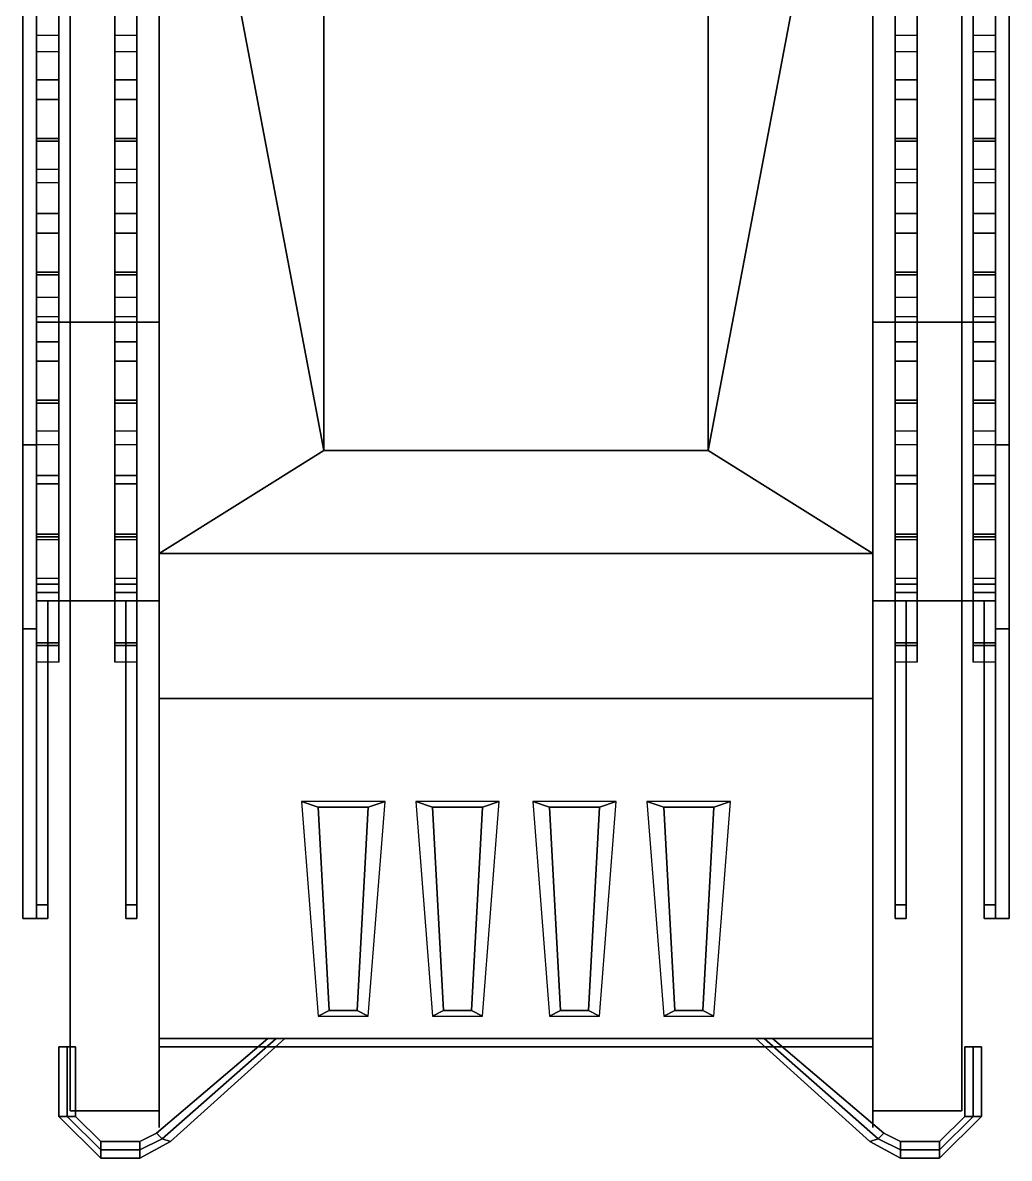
# Model space of a CAD drawing. Extents: x -1.77 to 1.77, y -4.39 to 3.9.
# Drawn here: x -1.77 to 1.77, y -4.39 to -0.315 of the extents above; entities that cross this region are included whole.
import ezdxf

# ---------------------------------------------------------------- set-up
doc = ezdxf.new("R2010")
doc.units = 0
doc.layers.get('0').update_dxf_attribs({"linetype": 'CONTINUOUS'})
doc.layers.add('MUDGUARDS', color=6, linetype='CONTINUOUS')

msp = doc.modelspace()

# ---------------------------------------------------------------- linework, layer by layer
for points in [[(-1.77, 2.6, 0.87), (-1.77, 1.55, 0.45), (-1.77, -3.53, 1.47), (-1.77, 2.6, 1.47)], [(-1.77, 2.6, 1.47), (-1.77, -3.53, 1.47), (-1.72, -3.53, 1.47), (-1.72, 2.6, 1.47)], [(-1.72, -3.53, 1.47), (-1.72, 1.55, 0.45), (-1.72, 2.6, 0.87), (-1.72, 2.6, 1.47)], [(1.72, 2.6, 0.87), (1.72, 1.55, 0.45), (1.72, -3.53, 1.47), (1.72, 2.6, 1.47)], [(1.72, 2.6, 1.47), (1.72, -3.53, 1.47), (1.77, -3.53, 1.47), (1.77, 2.6, 1.47)], [(1.77, -3.53, 1.47), (1.77, 1.55, 0.45), (1.77, 2.6, 0.87), (1.77, 2.6, 1.47)], [(-1.28, 1.85, 0.43), (-1.28, -2.74, 0.43), (-1.28, -3.96, 2.05), (-1.28, 1.27, 2.05)], [(1.28, 1.85, 0.43), (1.28, -2.74, 0.43), (-1.28, -2.74, 0.43), (-1.28, 1.85, 0.43)], [(1.28, -3.96, 2.05), (1.28, -2.74, 0.43), (1.28, 1.85, 0.43), (1.28, 1.27, 2.05)], [(-1.77, 1.55, 0.45), (-1.77, -1.83, 0.45), (-1.77, -2.49, 0.7), (-1.77, -3.53, 1.47)], [(-1.72, 1.55, 0.45), (-1.72, -1.83, 0.45), (-1.77, -1.83, 0.45), (-1.77, 1.55, 0.45)], [(-1.72, -2.49, 0.7), (-1.72, -1.83, 0.45), (-1.72, 1.55, 0.45), (-1.72, -3.53, 1.47)], [(1.72, 1.55, 0.45), (1.72, -1.83, 0.45), (1.72, -2.49, 0.7), (1.72, -3.53, 1.47)], [(1.77, 1.55, 0.45), (1.77, -1.83, 0.45), (1.72, -1.83, 0.45), (1.72, 1.55, 0.45)], [(1.77, -2.49, 0.7), (1.77, -1.83, 0.45), (1.77, 1.55, 0.45), (1.77, -3.53, 1.47)], [(-1.28, 1.35, 2.04), (-1.28, 1.27, 2.05), (-0.69, -1.85, 2.41), (-0.69, 1.35, 2.41)], [(-0.69, 1.35, 2.41), (-0.69, -1.85, 2.41), (0.69, -1.85, 2.41), (0.69, 1.35, 2.41)], [(0.69, -1.85, 2.41), (1.28, 1.27, 2.05), (1.28, 1.35, 2.04), (0.69, 1.35, 2.41)], [(-0.69, -1.85, 2.41), (-1.28, 1.27, 2.05), (1.28, 1.27, 2.05), (0.69, -1.85, 2.41)], [(-1.28, 1.27, 2.05), (-1.28, -1.57, 2.05), (-1.28, -2.22, 2.05), (-0.69, -1.85, 2.41)], [(0.69, -1.85, 2.41), (1.28, 1.27, 2.05), (-1.28, 1.27, 2.05), (-0.69, -1.85, 2.41)], [(1.28, -2.22, 2.05), (1.28, -1.57, 2.05), (1.28, 1.27, 2.05), (0.69, -1.85, 2.41)], [(-1.72, -0.05, 0.31), (-1.72, -0.12, 0.34), (-1.72, -0.42, 0.45), (-1.72, 0.11, 0.45)], [(-1.64, -0.42, 0.45), (-1.64, -0.12, 0.34), (-1.64, -0.05, 0.31), (-1.64, 0.11, 0.45)], [(-1.44, -0.05, 0.31), (-1.44, -0.12, 0.34), (-1.44, -0.42, 0.45), (-1.44, 0.11, 0.45)], [(-1.36, -0.42, 0.45), (-1.36, -0.12, 0.34), (-1.36, -0.05, 0.31), (-1.36, 0.11, 0.45)], [(1.36, -0.05, 0.31), (1.36, -0.12, 0.34), (1.36, -0.42, 0.45), (1.36, 0.11, 0.45)], [(1.44, -0.42, 0.45), (1.44, -0.12, 0.34), (1.44, -0.05, 0.31), (1.44, 0.11, 0.45)], [(1.64, -0.05, 0.31), (1.64, -0.12, 0.34), (1.64, -0.42, 0.45), (1.64, 0.11, 0.45)], [(1.72, -0.42, 0.45), (1.72, -0.12, 0.34), (1.72, -0.05, 0.31), (1.72, 0.11, 0.45)], [(-1.72, -0.42, 0.45), (-1.72, -0.12, 0.34), (-1.64, -0.12, 0.34), (-1.64, -0.42, 0.45)], [(-1.44, -0.42, 0.45), (-1.44, -0.12, 0.34), (-1.36, -0.12, 0.34), (-1.36, -0.42, 0.45)], [(1.36, -0.42, 0.45), (1.36, -0.12, 0.34), (1.44, -0.12, 0.34), (1.44, -0.42, 0.45)], [(1.64, -0.42, 0.45), (1.64, -0.12, 0.34), (1.72, -0.12, 0.34), (1.72, -0.42, 0.45)], [(-1.64, -0.36, 0.45), (-1.64, -0.52, 0.31), (-1.72, -0.52, 0.31), (-1.72, -0.36, 0.45)], [(-1.72, -0.52, 0.31), (-1.72, -0.59, 0.34), (-1.72, -0.89, 0.45), (-1.72, -0.36, 0.45)], [(-1.64, -0.89, 0.45), (-1.64, -0.59, 0.34), (-1.64, -0.52, 0.31), (-1.64, -0.36, 0.45)], [(-1.36, -0.36, 0.45), (-1.36, -0.52, 0.31), (-1.44, -0.52, 0.31), (-1.44, -0.36, 0.45)], [(-1.44, -0.52, 0.31), (-1.44, -0.59, 0.34), (-1.44, -0.89, 0.45), (-1.44, -0.36, 0.45)], [(-1.36, -0.89, 0.45), (-1.36, -0.59, 0.34), (-1.36, -0.52, 0.31), (-1.36, -0.36, 0.45)], [(1.36, -0.52, 0.31), (1.36, -0.59, 0.34), (1.36, -0.89, 0.45), (1.36, -0.36, 0.45)], [(1.44, -0.36, 0.45), (1.44, -0.52, 0.31), (1.36, -0.52, 0.31), (1.36, -0.36, 0.45)], [(1.44, -0.89, 0.45), (1.44, -0.59, 0.34), (1.44, -0.52, 0.31), (1.44, -0.36, 0.45)], [(1.64, -0.52, 0.31), (1.64, -0.59, 0.34), (1.64, -0.89, 0.45), (1.64, -0.36, 0.45)], [(1.72, -0.36, 0.45), (1.72, -0.52, 0.31), (1.64, -0.52, 0.31), (1.64, -0.36, 0.45)], [(1.72, -0.89, 0.45), (1.72, -0.59, 0.34), (1.72, -0.52, 0.31), (1.72, -0.36, 0.45)], [(-1.64, -0.52, 0.31), (-1.64, -0.73, 0.16), (-1.72, -0.73, 0.16), (-1.72, -0.52, 0.31)], [(-1.72, -0.73, 0.16), (-1.72, -0.74, 0.22), (-1.72, -0.59, 0.34), (-1.72, -0.52, 0.31)], [(-1.64, -0.59, 0.34), (-1.64, -0.74, 0.22), (-1.64, -0.73, 0.16), (-1.64, -0.52, 0.31)], [(-1.36, -0.52, 0.31), (-1.36, -0.73, 0.16), (-1.44, -0.73, 0.16), (-1.44, -0.52, 0.31)], [(-1.44, -0.73, 0.16), (-1.44, -0.74, 0.22), (-1.44, -0.59, 0.34), (-1.44, -0.52, 0.31)], [(-1.36, -0.59, 0.34), (-1.36, -0.74, 0.22), (-1.36, -0.73, 0.16), (-1.36, -0.52, 0.31)], [(1.36, -0.73, 0.16), (1.36, -0.74, 0.22), (1.36, -0.59, 0.34), (1.36, -0.52, 0.31)], [(1.44, -0.52, 0.31), (1.44, -0.73, 0.16), (1.36, -0.73, 0.16), (1.36, -0.52, 0.31)], [(1.44, -0.59, 0.34), (1.44, -0.74, 0.22), (1.44, -0.73, 0.16), (1.44, -0.52, 0.31)], [(1.64, -0.73, 0.16), (1.64, -0.74, 0.22), (1.64, -0.59, 0.34), (1.64, -0.52, 0.31)], [(1.72, -0.52, 0.31), (1.72, -0.73, 0.16), (1.64, -0.73, 0.16), (1.64, -0.52, 0.31)], [(1.72, -0.59, 0.34), (1.72, -0.74, 0.22), (1.72, -0.73, 0.16), (1.72, -0.52, 0.31)], [(-1.72, -0.89, 0.45), (-1.72, -0.59, 0.34), (-1.64, -0.59, 0.34), (-1.64, -0.89, 0.45)], [(-1.72, -0.59, 0.34), (-1.72, -0.74, 0.22), (-1.64, -0.74, 0.22), (-1.64, -0.59, 0.34)], [(-1.44, -0.89, 0.45), (-1.44, -0.59, 0.34), (-1.36, -0.59, 0.34), (-1.36, -0.89, 0.45)], [(-1.44, -0.59, 0.34), (-1.44, -0.74, 0.22), (-1.36, -0.74, 0.22), (-1.36, -0.59, 0.34)], [(1.36, -0.89, 0.45), (1.36, -0.59, 0.34), (1.44, -0.59, 0.34), (1.44, -0.89, 0.45)], [(1.36, -0.59, 0.34), (1.36, -0.74, 0.22), (1.44, -0.74, 0.22), (1.44, -0.59, 0.34)], [(1.64, -0.89, 0.45), (1.64, -0.59, 0.34), (1.72, -0.59, 0.34), (1.72, -0.89, 0.45)], [(1.64, -0.59, 0.34), (1.64, -0.74, 0.22), (1.72, -0.74, 0.22), (1.72, -0.59, 0.34)], [(-1.64, -0.73, 0.16), (-1.64, -0.74, 0.22), (-1.72, -0.74, 0.22), (-1.72, -0.73, 0.16)], [(-1.36, -0.73, 0.16), (-1.36, -0.74, 0.22), (-1.44, -0.74, 0.22), (-1.44, -0.73, 0.16)], [(1.44, -0.73, 0.16), (1.44, -0.74, 0.22), (1.36, -0.74, 0.22), (1.36, -0.73, 0.16)], [(1.72, -0.73, 0.16), (1.72, -0.74, 0.22), (1.64, -0.74, 0.22), (1.64, -0.73, 0.16)], [(-1.72, -1, 0.31), (-1.72, -1.07, 0.34), (-1.72, -1.37, 0.45), (-1.72, -0.84, 0.45)], [(-1.64, -0.84, 0.45), (-1.64, -1, 0.31), (-1.72, -1, 0.31), (-1.72, -0.84, 0.45)], [(-1.64, -1.37, 0.45), (-1.64, -1.07, 0.34), (-1.64, -1, 0.31), (-1.64, -0.84, 0.45)], [(-1.44, -1, 0.31), (-1.44, -1.07, 0.34), (-1.44, -1.37, 0.45), (-1.44, -0.84, 0.45)], [(-1.36, -0.84, 0.45), (-1.36, -1, 0.31), (-1.44, -1, 0.31), (-1.44, -0.84, 0.45)], [(-1.36, -1.37, 0.45), (-1.36, -1.07, 0.34), (-1.36, -1, 0.31), (-1.36, -0.84, 0.45)], [(1.44, -0.84, 0.45), (1.44, -1, 0.31), (1.36, -1, 0.31), (1.36, -0.84, 0.45)], [(1.36, -1, 0.31), (1.36, -1.07, 0.34), (1.36, -1.37, 0.45), (1.36, -0.84, 0.45)], [(1.44, -1.37, 0.45), (1.44, -1.07, 0.34), (1.44, -1, 0.31), (1.44, -0.84, 0.45)], [(1.72, -0.84, 0.45), (1.72, -1, 0.31), (1.64, -1, 0.31), (1.64, -0.84, 0.45)], [(1.64, -1, 0.31), (1.64, -1.07, 0.34), (1.64, -1.37, 0.45), (1.64, -0.84, 0.45)], [(1.72, -1.37, 0.45), (1.72, -1.07, 0.34), (1.72, -1, 0.31), (1.72, -0.84, 0.45)], [(-1.72, -1.21, 0.16), (-1.72, -1.22, 0.22), (-1.72, -1.07, 0.34), (-1.72, -1, 0.31)], [(-1.64, -1, 0.31), (-1.64, -1.21, 0.16), (-1.72, -1.21, 0.16), (-1.72, -1, 0.31)], [(-1.64, -1.07, 0.34), (-1.64, -1.22, 0.22), (-1.64, -1.21, 0.16), (-1.64, -1, 0.31)], [(-1.44, -1.21, 0.16), (-1.44, -1.22, 0.22), (-1.44, -1.07, 0.34), (-1.44, -1, 0.31)], [(-1.36, -1, 0.31), (-1.36, -1.21, 0.16), (-1.44, -1.21, 0.16), (-1.44, -1, 0.31)], [(-1.36, -1.07, 0.34), (-1.36, -1.22, 0.22), (-1.36, -1.21, 0.16), (-1.36, -1, 0.31)], [(1.44, -1, 0.31), (1.44, -1.21, 0.16), (1.36, -1.21, 0.16), (1.36, -1, 0.31)], [(1.36, -1.21, 0.16), (1.36, -1.22, 0.22), (1.36, -1.07, 0.34), (1.36, -1, 0.31)], [(1.44, -1.07, 0.34), (1.44, -1.22, 0.22), (1.44, -1.21, 0.16), (1.44, -1, 0.31)], [(1.72, -1, 0.31), (1.72, -1.21, 0.16), (1.64, -1.21, 0.16), (1.64, -1, 0.31)], [(1.64, -1.21, 0.16), (1.64, -1.22, 0.22), (1.64, -1.07, 0.34), (1.64, -1, 0.31)], [(1.72, -1.07, 0.34), (1.72, -1.22, 0.22), (1.72, -1.21, 0.16), (1.72, -1, 0.31)], [(-1.72, -1.37, 0.45), (-1.72, -1.07, 0.34), (-1.64, -1.07, 0.34), (-1.64, -1.37, 0.45)], [(-1.72, -1.07, 0.34), (-1.72, -1.22, 0.22), (-1.64, -1.22, 0.22), (-1.64, -1.07, 0.34)], [(-1.44, -1.37, 0.45), (-1.44, -1.07, 0.34), (-1.36, -1.07, 0.34), (-1.36, -1.37, 0.45)], [(-1.44, -1.07, 0.34), (-1.44, -1.22, 0.22), (-1.36, -1.22, 0.22), (-1.36, -1.07, 0.34)], [(1.36, -1.37, 0.45), (1.36, -1.07, 0.34), (1.44, -1.07, 0.34), (1.44, -1.37, 0.45)], [(1.36, -1.07, 0.34), (1.36, -1.22, 0.22), (1.44, -1.22, 0.22), (1.44, -1.07, 0.34)], [(1.64, -1.37, 0.45), (1.64, -1.07, 0.34), (1.72, -1.07, 0.34), (1.72, -1.37, 0.45)], [(1.64, -1.07, 0.34), (1.64, -1.22, 0.22), (1.72, -1.22, 0.22), (1.72, -1.07, 0.34)], [(-1.64, -1.21, 0.16), (-1.64, -1.22, 0.22), (-1.72, -1.22, 0.22), (-1.72, -1.21, 0.16)], [(-1.36, -1.21, 0.16), (-1.36, -1.22, 0.22), (-1.44, -1.22, 0.22), (-1.44, -1.21, 0.16)], [(1.44, -1.21, 0.16), (1.44, -1.22, 0.22), (1.36, -1.22, 0.22), (1.36, -1.21, 0.16)], [(1.72, -1.21, 0.16), (1.72, -1.22, 0.22), (1.64, -1.22, 0.22), (1.64, -1.21, 0.16)], [(-1.64, -1.3, 0.45), (-1.64, -1.46, 0.31), (-1.72, -1.46, 0.31), (-1.72, -1.3, 0.45)], [(-1.72, -1.46, 0.31), (-1.72, -1.53, 0.34), (-1.72, -1.83, 0.45), (-1.72, -1.3, 0.45)], [(-1.64, -1.83, 0.45), (-1.64, -1.53, 0.34), (-1.64, -1.46, 0.31), (-1.64, -1.3, 0.45)], [(-1.36, -1.3, 0.45), (-1.36, -1.46, 0.31), (-1.44, -1.46, 0.31), (-1.44, -1.3, 0.45)], [(-1.44, -1.46, 0.31), (-1.44, -1.53, 0.34), (-1.44, -1.83, 0.45), (-1.44, -1.3, 0.45)], [(-1.36, -1.83, 0.45), (-1.36, -1.53, 0.34), (-1.36, -1.46, 0.31), (-1.36, -1.3, 0.45)], [(1.36, -1.46, 0.31), (1.36, -1.53, 0.34), (1.36, -1.83, 0.45), (1.36, -1.3, 0.45)], [(1.44, -1.3, 0.45), (1.44, -1.46, 0.31), (1.36, -1.46, 0.31), (1.36, -1.3, 0.45)], [(1.44, -1.83, 0.45), (1.44, -1.53, 0.34), (1.44, -1.46, 0.31), (1.44, -1.3, 0.45)], [(1.64, -1.46, 0.31), (1.64, -1.53, 0.34), (1.64, -1.83, 0.45), (1.64, -1.3, 0.45)], [(1.72, -1.3, 0.45), (1.72, -1.46, 0.31), (1.64, -1.46, 0.31), (1.64, -1.3, 0.45)], [(1.72, -1.83, 0.45), (1.72, -1.53, 0.34), (1.72, -1.46, 0.31), (1.72, -1.3, 0.45)], [(-1.28, -1.39, 1.72), (-1.28, -1.39, 1.32), (-1.72, -1.39, 1.32), (-1.72, -1.39, 1.72)], [(-1.72, -1.39, 1.32), (-1.72, -2.39, 1.32), (-1.72, -2.39, 1.72), (-1.72, -1.39, 1.72)], [(-1.72, -1.39, 1.72), (-1.72, -2.39, 1.72), (-1.28, -2.39, 1.72), (-1.28, -1.39, 1.72)], [(-1.28, -2.39, 1.72), (-1.28, -2.39, 1.32), (-1.28, -1.39, 1.32), (-1.28, -1.39, 1.72)], [(1.28, -1.39, 1.32), (1.28, -2.39, 1.32), (1.28, -2.39, 1.72), (1.28, -1.39, 1.72)], [(1.28, -1.39, 1.72), (1.28, -2.39, 1.72), (1.72, -2.39, 1.72), (1.72, -1.39, 1.72)], [(1.72, -1.39, 1.72), (1.72, -1.39, 1.32), (1.28, -1.39, 1.32), (1.28, -1.39, 1.72)], [(1.72, -2.39, 1.72), (1.72, -2.39, 1.32), (1.72, -1.39, 1.32), (1.72, -1.39, 1.72)], [(-1.64, -1.46, 0.31), (-1.64, -1.67, 0.16), (-1.72, -1.67, 0.16), (-1.72, -1.46, 0.31)], [(-1.72, -1.67, 0.16), (-1.72, -1.68, 0.22), (-1.72, -1.53, 0.34), (-1.72, -1.46, 0.31)], [(-1.64, -1.53, 0.34), (-1.64, -1.68, 0.22), (-1.64, -1.67, 0.16), (-1.64, -1.46, 0.31)], [(-1.36, -1.46, 0.31), (-1.36, -1.67, 0.16), (-1.44, -1.67, 0.16), (-1.44, -1.46, 0.31)], [(-1.44, -1.67, 0.16), (-1.44, -1.68, 0.22), (-1.44, -1.53, 0.34), (-1.44, -1.46, 0.31)], [(-1.36, -1.53, 0.34), (-1.36, -1.68, 0.22), (-1.36, -1.67, 0.16), (-1.36, -1.46, 0.31)], [(1.36, -1.67, 0.16), (1.36, -1.68, 0.22), (1.36, -1.53, 0.34), (1.36, -1.46, 0.31)], [(1.44, -1.46, 0.31), (1.44, -1.67, 0.16), (1.36, -1.67, 0.16), (1.36, -1.46, 0.31)], [(1.44, -1.53, 0.34), (1.44, -1.68, 0.22), (1.44, -1.67, 0.16), (1.44, -1.46, 0.31)], [(1.64, -1.67, 0.16), (1.64, -1.68, 0.22), (1.64, -1.53, 0.34), (1.64, -1.46, 0.31)], [(1.72, -1.46, 0.31), (1.72, -1.67, 0.16), (1.64, -1.67, 0.16), (1.64, -1.46, 0.31)], [(1.72, -1.53, 0.34), (1.72, -1.68, 0.22), (1.72, -1.67, 0.16), (1.72, -1.46, 0.31)], [(-1.72, -1.83, 0.45), (-1.72, -1.53, 0.34), (-1.64, -1.53, 0.34), (-1.64, -1.83, 0.45)], [(-1.72, -1.53, 0.34), (-1.72, -1.68, 0.22), (-1.64, -1.68, 0.22), (-1.64, -1.53, 0.34)], [(-1.44, -1.83, 0.45), (-1.44, -1.53, 0.34), (-1.36, -1.53, 0.34), (-1.36, -1.83, 0.45)], [(-1.44, -1.53, 0.34), (-1.44, -1.68, 0.22), (-1.36, -1.68, 0.22), (-1.36, -1.53, 0.34)], [(1.36, -1.83, 0.45), (1.36, -1.53, 0.34), (1.44, -1.53, 0.34), (1.44, -1.83, 0.45)], [(1.36, -1.53, 0.34), (1.36, -1.68, 0.22), (1.44, -1.68, 0.22), (1.44, -1.53, 0.34)], [(1.64, -1.83, 0.45), (1.64, -1.53, 0.34), (1.72, -1.53, 0.34), (1.72, -1.83, 0.45)], [(1.64, -1.53, 0.34), (1.64, -1.68, 0.22), (1.72, -1.68, 0.22), (1.72, -1.53, 0.34)], [(-1.64, -1.67, 0.16), (-1.64, -1.68, 0.22), (-1.72, -1.68, 0.22), (-1.72, -1.67, 0.16)], [(-1.36, -1.67, 0.16), (-1.36, -1.68, 0.22), (-1.44, -1.68, 0.22), (-1.44, -1.67, 0.16)], [(1.44, -1.67, 0.16), (1.44, -1.68, 0.22), (1.36, -1.68, 0.22), (1.36, -1.67, 0.16)], [(1.72, -1.67, 0.16), (1.72, -1.68, 0.22), (1.64, -1.68, 0.22), (1.64, -1.67, 0.16)], [(-1.72, -1.94, 0.38), (-1.72, -1.97, 0.44), (-1.72, -2.31, 0.64), (-1.72, -1.78, 0.45)], [(-1.64, -1.78, 0.45), (-1.64, -1.94, 0.38), (-1.72, -1.94, 0.38), (-1.72, -1.78, 0.45)], [(-1.64, -2.31, 0.64), (-1.64, -1.97, 0.44), (-1.64, -1.94, 0.38), (-1.64, -1.78, 0.45)], [(-1.44, -1.94, 0.38), (-1.44, -1.97, 0.44), (-1.44, -2.31, 0.64), (-1.44, -1.78, 0.45)], [(-1.36, -1.78, 0.45), (-1.36, -1.94, 0.38), (-1.44, -1.94, 0.38), (-1.44, -1.78, 0.45)], [(-1.36, -2.31, 0.64), (-1.36, -1.97, 0.44), (-1.36, -1.94, 0.38), (-1.36, -1.78, 0.45)], [(1.36, -1.94, 0.38), (1.36, -1.97, 0.44), (1.36, -2.31, 0.64), (1.36, -1.78, 0.45)], [(1.44, -1.78, 0.45), (1.44, -1.94, 0.38), (1.36, -1.94, 0.38), (1.36, -1.78, 0.45)], [(1.44, -2.31, 0.64), (1.44, -1.97, 0.44), (1.44, -1.94, 0.38), (1.44, -1.78, 0.45)], [(1.64, -1.94, 0.38), (1.64, -1.97, 0.44), (1.64, -2.31, 0.64), (1.64, -1.78, 0.45)], [(1.72, -1.78, 0.45), (1.72, -1.94, 0.38), (1.64, -1.94, 0.38), (1.64, -1.78, 0.45)], [(1.72, -2.31, 0.64), (1.72, -1.97, 0.44), (1.72, -1.94, 0.38), (1.72, -1.78, 0.45)], [(-1.77, -2.49, 0.7), (-1.77, -1.83, 0.45), (-1.72, -1.83, 0.45), (-1.72, -2.49, 0.7)], [(1.72, -2.49, 0.7), (1.72, -1.83, 0.45), (1.77, -1.83, 0.45), (1.77, -2.49, 0.7)], [(-0.69, -1.85, 2.41), (-1.28, -2.22, 2.05), (1.28, -2.22, 2.05), (0.69, -1.85, 2.41)], [(-1.72, -2.15, 0.31), (-1.72, -2.16, 0.37), (-1.72, -1.97, 0.44), (-1.72, -1.94, 0.38)], [(-1.64, -1.94, 0.38), (-1.64, -2.15, 0.31), (-1.72, -2.15, 0.31), (-1.72, -1.94, 0.38)], [(-1.64, -1.97, 0.44), (-1.64, -2.16, 0.37), (-1.64, -2.15, 0.31), (-1.64, -1.94, 0.38)], [(-1.44, -2.15, 0.31), (-1.44, -2.16, 0.37), (-1.44, -1.97, 0.44), (-1.44, -1.94, 0.38)], [(-1.36, -1.94, 0.38), (-1.36, -2.15, 0.31), (-1.44, -2.15, 0.31), (-1.44, -1.94, 0.38)], [(-1.36, -1.97, 0.44), (-1.36, -2.16, 0.37), (-1.36, -2.15, 0.31), (-1.36, -1.94, 0.38)], [(1.36, -2.15, 0.31), (1.36, -2.16, 0.37), (1.36, -1.97, 0.44), (1.36, -1.94, 0.38)], [(1.44, -1.94, 0.38), (1.44, -2.15, 0.31), (1.36, -2.15, 0.31), (1.36, -1.94, 0.38)], [(1.44, -1.97, 0.44), (1.44, -2.16, 0.37), (1.44, -2.15, 0.31), (1.44, -1.94, 0.38)], [(1.64, -2.15, 0.31), (1.64, -2.16, 0.37), (1.64, -1.97, 0.44), (1.64, -1.94, 0.38)], [(1.72, -1.94, 0.38), (1.72, -2.15, 0.31), (1.64, -2.15, 0.31), (1.64, -1.94, 0.38)], [(1.72, -1.97, 0.44), (1.72, -2.16, 0.37), (1.72, -2.15, 0.31), (1.72, -1.94, 0.38)], [(-1.72, -2.31, 0.64), (-1.72, -1.97, 0.44), (-1.64, -1.97, 0.44), (-1.64, -2.31, 0.64)], [(-1.72, -1.97, 0.44), (-1.72, -2.16, 0.37), (-1.64, -2.16, 0.37), (-1.64, -1.97, 0.44)], [(-1.44, -2.31, 0.64), (-1.44, -1.97, 0.44), (-1.36, -1.97, 0.44), (-1.36, -2.31, 0.64)], [(-1.44, -1.97, 0.44), (-1.44, -2.16, 0.37), (-1.36, -2.16, 0.37), (-1.36, -1.97, 0.44)], [(1.36, -2.31, 0.64), (1.36, -1.97, 0.44), (1.44, -1.97, 0.44), (1.44, -2.31, 0.64)], [(1.36, -1.97, 0.44), (1.36, -2.16, 0.37), (1.44, -2.16, 0.37), (1.44, -1.97, 0.44)], [(1.64, -2.31, 0.64), (1.64, -1.97, 0.44), (1.72, -1.97, 0.44), (1.72, -2.31, 0.64)], [(1.64, -1.97, 0.44), (1.64, -2.16, 0.37), (1.72, -2.16, 0.37), (1.72, -1.97, 0.44)], [(-1.64, -2.15, 0.31), (-1.64, -2.16, 0.37), (-1.72, -2.16, 0.37), (-1.72, -2.15, 0.31)], [(-1.36, -2.15, 0.31), (-1.36, -2.16, 0.37), (-1.44, -2.16, 0.37), (-1.44, -2.15, 0.31)], [(1.44, -2.15, 0.31), (1.44, -2.16, 0.37), (1.36, -2.16, 0.37), (1.36, -2.15, 0.31)], [(1.72, -2.15, 0.31), (1.72, -2.16, 0.37), (1.64, -2.16, 0.37), (1.64, -2.15, 0.31)], [(-1.72, -2.33, 0.49), (-1.72, -2.36, 0.57), (-1.72, -2.61, 0.79), (-1.72, -2.17, 0.6)], [(-1.64, -2.17, 0.6), (-1.64, -2.33, 0.49), (-1.72, -2.33, 0.49), (-1.72, -2.17, 0.6)], [(-1.64, -2.61, 0.79), (-1.64, -2.36, 0.57), (-1.64, -2.33, 0.49), (-1.64, -2.17, 0.6)], [(-1.44, -2.33, 0.49), (-1.44, -2.36, 0.57), (-1.44, -2.61, 0.79), (-1.44, -2.17, 0.6)], [(-1.36, -2.17, 0.6), (-1.36, -2.33, 0.49), (-1.44, -2.33, 0.49), (-1.44, -2.17, 0.6)], [(-1.36, -2.61, 0.79), (-1.36, -2.36, 0.57), (-1.36, -2.33, 0.49), (-1.36, -2.17, 0.6)], [(1.36, -2.33, 0.49), (1.36, -2.36, 0.57), (1.36, -2.61, 0.79), (1.36, -2.17, 0.6)], [(1.44, -2.17, 0.6), (1.44, -2.33, 0.49), (1.36, -2.33, 0.49), (1.36, -2.17, 0.6)], [(1.44, -2.61, 0.79), (1.44, -2.36, 0.57), (1.44, -2.33, 0.49), (1.44, -2.17, 0.6)], [(1.64, -2.33, 0.49), (1.64, -2.36, 0.57), (1.64, -2.61, 0.79), (1.64, -2.17, 0.6)], [(1.72, -2.17, 0.6), (1.72, -2.33, 0.49), (1.64, -2.33, 0.49), (1.64, -2.17, 0.6)], [(1.72, -2.61, 0.79), (1.72, -2.36, 0.57), (1.72, -2.33, 0.49), (1.72, -2.17, 0.6)], [(-1.28, -2.22, 2.05), (-1.28, -3.96, 2.05), (1.28, -3.96, 2.05), (1.28, -2.22, 2.05)], [(-1.72, -2.54, 0.46), (-1.72, -2.55, 0.52), (-1.72, -2.36, 0.57), (-1.72, -2.33, 0.49)], [(-1.64, -2.33, 0.49), (-1.64, -2.54, 0.46), (-1.72, -2.54, 0.46), (-1.72, -2.33, 0.49)], [(-1.72, -2.61, 0.79), (-1.72, -2.36, 0.57), (-1.64, -2.36, 0.57), (-1.64, -2.61, 0.79)], [(-1.72, -2.36, 0.57), (-1.72, -2.55, 0.52), (-1.64, -2.55, 0.52), (-1.64, -2.36, 0.57)], [(-1.64, -2.36, 0.57), (-1.64, -2.55, 0.52), (-1.64, -2.54, 0.46), (-1.64, -2.33, 0.49)], [(-1.44, -2.54, 0.46), (-1.44, -2.55, 0.52), (-1.44, -2.36, 0.57), (-1.44, -2.33, 0.49)], [(-1.36, -2.33, 0.49), (-1.36, -2.54, 0.46), (-1.44, -2.54, 0.46), (-1.44, -2.33, 0.49)], [(-1.44, -2.61, 0.79), (-1.44, -2.36, 0.57), (-1.36, -2.36, 0.57), (-1.36, -2.61, 0.79)], [(-1.44, -2.36, 0.57), (-1.44, -2.55, 0.52), (-1.36, -2.55, 0.52), (-1.36, -2.36, 0.57)], [(-1.36, -2.36, 0.57), (-1.36, -2.55, 0.52), (-1.36, -2.54, 0.46), (-1.36, -2.33, 0.49)], [(1.36, -2.54, 0.46), (1.36, -2.55, 0.52), (1.36, -2.36, 0.57), (1.36, -2.33, 0.49)], [(1.44, -2.33, 0.49), (1.44, -2.54, 0.46), (1.36, -2.54, 0.46), (1.36, -2.33, 0.49)], [(1.36, -2.61, 0.79), (1.36, -2.36, 0.57), (1.44, -2.36, 0.57), (1.44, -2.61, 0.79)], [(1.36, -2.36, 0.57), (1.36, -2.55, 0.52), (1.44, -2.55, 0.52), (1.44, -2.36, 0.57)], [(1.44, -2.36, 0.57), (1.44, -2.55, 0.52), (1.44, -2.54, 0.46), (1.44, -2.33, 0.49)], [(1.64, -2.54, 0.46), (1.64, -2.55, 0.52), (1.64, -2.36, 0.57), (1.64, -2.33, 0.49)], [(1.72, -2.33, 0.49), (1.72, -2.54, 0.46), (1.64, -2.54, 0.46), (1.64, -2.33, 0.49)], [(1.64, -2.61, 0.79), (1.64, -2.36, 0.57), (1.72, -2.36, 0.57), (1.72, -2.61, 0.79)], [(1.64, -2.36, 0.57), (1.64, -2.55, 0.52), (1.72, -2.55, 0.52), (1.72, -2.36, 0.57)], [(1.72, -2.36, 0.57), (1.72, -2.55, 0.52), (1.72, -2.54, 0.46), (1.72, -2.33, 0.49)], [(-1.68, -2.39, 1.32), (-1.68, -3.48, 1.56), (-1.72, -3.48, 1.56), (-1.72, -2.39, 1.32)], [(-1.72, -2.39, 1.72), (-1.72, -3.48, 1.65), (-1.68, -3.48, 1.65), (-1.68, -2.39, 1.72)], [(-1.72, -2.39, 1.32), (-1.72, -3.48, 1.56), (-1.72, -3.48, 1.65), (-1.72, -2.39, 1.72)], [(-1.68, -3.48, 1.65), (-1.68, -3.48, 1.56), (-1.68, -2.39, 1.32), (-1.68, -2.39, 1.72)], [(-1.68, -2.39, 1.72), (-1.68, -2.39, 1.32), (-1.28, -2.39, 1.32), (-1.28, -2.39, 1.72)], [(-1.36, -2.39, 1.32), (-1.36, -3.48, 1.56), (-1.4, -3.48, 1.56), (-1.4, -2.39, 1.32)], [(-1.4, -2.39, 1.72), (-1.4, -3.48, 1.65), (-1.36, -3.48, 1.65), (-1.36, -2.39, 1.72)], [(-1.4, -2.39, 1.32), (-1.4, -3.48, 1.56), (-1.4, -3.48, 1.65), (-1.4, -2.39, 1.72)], [(-1.36, -3.48, 1.65), (-1.36, -3.48, 1.56), (-1.36, -2.39, 1.32), (-1.36, -2.39, 1.72)], [(1.28, -2.39, 1.72), (1.28, -2.39, 1.32), (1.68, -2.39, 1.32), (1.68, -2.39, 1.72)], [(1.4, -2.39, 1.32), (1.4, -3.48, 1.56), (1.36, -3.48, 1.56), (1.36, -2.39, 1.32)], [(1.36, -2.39, 1.32), (1.36, -3.48, 1.56), (1.36, -3.48, 1.65), (1.36, -2.39, 1.72)], [(1.36, -2.39, 1.72), (1.36, -3.48, 1.65), (1.4, -3.48, 1.65), (1.4, -2.39, 1.72)], [(1.4, -3.48, 1.65), (1.4, -3.48, 1.56), (1.4, -2.39, 1.32), (1.4, -2.39, 1.72)], [(1.68, -2.39, 1.32), (1.68, -3.48, 1.56), (1.68, -3.48, 1.65), (1.68, -2.39, 1.72)], [(1.72, -2.39, 1.32), (1.72, -3.48, 1.56), (1.68, -3.48, 1.56), (1.68, -2.39, 1.32)], [(1.68, -2.39, 1.72), (1.68, -3.48, 1.65), (1.72, -3.48, 1.65), (1.72, -2.39, 1.72)], [(1.72, -3.48, 1.65), (1.72, -3.48, 1.56), (1.72, -2.39, 1.32), (1.72, -2.39, 1.72)], [(-1.77, -3.53, 1.47), (-1.77, -2.49, 0.7), (-1.72, -2.49, 0.7), (-1.72, -3.53, 1.47)], [(1.72, -3.53, 1.47), (1.72, -2.49, 0.7), (1.77, -2.49, 0.7), (1.77, -3.53, 1.47)], [(-1.64, -2.54, 0.46), (-1.64, -2.55, 0.52), (-1.72, -2.55, 0.52), (-1.72, -2.54, 0.46)], [(-1.36, -2.54, 0.46), (-1.36, -2.55, 0.52), (-1.44, -2.55, 0.52), (-1.44, -2.54, 0.46)], [(1.44, -2.54, 0.46), (1.44, -2.55, 0.52), (1.36, -2.55, 0.52), (1.36, -2.54, 0.46)], [(1.72, -2.54, 0.46), (1.72, -2.55, 0.52), (1.64, -2.55, 0.52), (1.64, -2.54, 0.46)], [(-1.28, -2.74, 0.43), (-1.28, -3.99, 1.11), (-1.28, -3.99, 1.57), (-1.28, -3.96, 2.05)], [(1.28, -2.74, 0.43), (1.28, -3.99, 1.11), (-1.28, -3.99, 1.11), (-1.28, -2.74, 0.43)], [(1.28, -3.99, 1.57), (1.28, -3.99, 1.11), (1.28, -2.74, 0.43), (1.28, -3.96, 2.05)], [(-0.77, -3.11, 2.05), (-0.71, -3.88, 2.05), (-0.67, -3.86, 2.15), (-0.71, -3.13, 2.21)], [(-0.53, -3.13, 2.21), (-0.47, -3.11, 2.05), (-0.77, -3.11, 2.05), (-0.71, -3.13, 2.21)], [(-0.71, -3.13, 2.21), (-0.67, -3.86, 2.15), (-0.57, -3.86, 2.15), (-0.53, -3.13, 2.21)], [(-0.57, -3.86, 2.15), (-0.53, -3.88, 2.05), (-0.47, -3.11, 2.05), (-0.53, -3.13, 2.21)], [(-0.12, -3.13, 2.21), (-0.06, -3.11, 2.05), (-0.36, -3.11, 2.05), (-0.3, -3.13, 2.21)], [(-0.36, -3.11, 2.05), (-0.3, -3.88, 2.05), (-0.26, -3.86, 2.15), (-0.3, -3.13, 2.21)], [(-0.3, -3.13, 2.21), (-0.26, -3.86, 2.15), (-0.16, -3.86, 2.15), (-0.12, -3.13, 2.21)], [(-0.16, -3.86, 2.15), (-0.12, -3.88, 2.05), (-0.06, -3.11, 2.05), (-0.12, -3.13, 2.21)], [(0.06, -3.11, 2.05), (0.12, -3.88, 2.05), (0.16, -3.86, 2.15), (0.12, -3.13, 2.21)], [(0.3, -3.13, 2.21), (0.36, -3.11, 2.05), (0.06, -3.11, 2.05), (0.12, -3.13, 2.21)], [(0.12, -3.13, 2.21), (0.16, -3.86, 2.15), (0.26, -3.86, 2.15), (0.3, -3.13, 2.21)], [(0.26, -3.86, 2.15), (0.3, -3.88, 2.05), (0.36, -3.11, 2.05), (0.3, -3.13, 2.21)], [(0.71, -3.13, 2.21), (0.77, -3.11, 2.05), (0.47, -3.11, 2.05), (0.53, -3.13, 2.21)], [(0.47, -3.11, 2.05), (0.53, -3.88, 2.05), (0.57, -3.86, 2.15), (0.53, -3.13, 2.21)], [(0.53, -3.13, 2.21), (0.57, -3.86, 2.15), (0.67, -3.86, 2.15), (0.71, -3.13, 2.21)], [(0.67, -3.86, 2.15), (0.71, -3.88, 2.05), (0.77, -3.11, 2.05), (0.71, -3.13, 2.21)], [(-1.68, -3.48, 1.56), (-1.68, -3.53, 1.58), (-1.72, -3.53, 1.58), (-1.72, -3.48, 1.56)], [(-1.72, -3.48, 1.65), (-1.72, -3.53, 1.63), (-1.68, -3.53, 1.63), (-1.68, -3.48, 1.65)], [(-1.72, -3.48, 1.56), (-1.72, -3.53, 1.58), (-1.72, -3.53, 1.63), (-1.72, -3.48, 1.65)], [(-1.68, -3.53, 1.63), (-1.68, -3.53, 1.58), (-1.68, -3.48, 1.56), (-1.68, -3.48, 1.65)], [(-1.4, -3.48, 1.65), (-1.4, -3.53, 1.63), (-1.36, -3.53, 1.63), (-1.36, -3.48, 1.65)], [(-1.4, -3.48, 1.56), (-1.4, -3.53, 1.58), (-1.4, -3.53, 1.63), (-1.4, -3.48, 1.65)], [(-1.36, -3.48, 1.56), (-1.36, -3.53, 1.58), (-1.4, -3.53, 1.58), (-1.4, -3.48, 1.56)], [(-1.36, -3.53, 1.63), (-1.36, -3.53, 1.58), (-1.36, -3.48, 1.56), (-1.36, -3.48, 1.65)], [(1.36, -3.48, 1.56), (1.36, -3.53, 1.58), (1.36, -3.53, 1.63), (1.36, -3.48, 1.65)], [(1.4, -3.48, 1.56), (1.4, -3.53, 1.58), (1.36, -3.53, 1.58), (1.36, -3.48, 1.56)], [(1.36, -3.48, 1.65), (1.36, -3.53, 1.63), (1.4, -3.53, 1.63), (1.4, -3.48, 1.65)], [(1.4, -3.53, 1.63), (1.4, -3.53, 1.58), (1.4, -3.48, 1.56), (1.4, -3.48, 1.65)], [(1.68, -3.48, 1.56), (1.68, -3.53, 1.58), (1.68, -3.53, 1.63), (1.68, -3.48, 1.65)], [(1.72, -3.48, 1.56), (1.72, -3.53, 1.58), (1.68, -3.53, 1.58), (1.68, -3.48, 1.56)], [(1.68, -3.48, 1.65), (1.68, -3.53, 1.63), (1.72, -3.53, 1.63), (1.72, -3.48, 1.65)], [(1.72, -3.53, 1.63), (1.72, -3.53, 1.58), (1.72, -3.48, 1.56), (1.72, -3.48, 1.65)], [(-1.72, -3.53, 1.63), (-1.72, -3.53, 1.58), (-1.68, -3.53, 1.58), (-1.68, -3.53, 1.63)], [(-1.4, -3.53, 1.63), (-1.4, -3.53, 1.58), (-1.36, -3.53, 1.58), (-1.36, -3.53, 1.63)], [(1.36, -3.53, 1.63), (1.36, -3.53, 1.58), (1.4, -3.53, 1.58), (1.4, -3.53, 1.63)], [(1.68, -3.53, 1.63), (1.68, -3.53, 1.58), (1.72, -3.53, 1.58), (1.72, -3.53, 1.63)], [(-0.67, -3.86, 2.15), (-0.71, -3.88, 2.05), (-0.53, -3.88, 2.05), (-0.57, -3.86, 2.15)], [(-0.26, -3.86, 2.15), (-0.3, -3.88, 2.05), (-0.12, -3.88, 2.05), (-0.16, -3.86, 2.15)], [(0.16, -3.86, 2.15), (0.12, -3.88, 2.05), (0.3, -3.88, 2.05), (0.26, -3.86, 2.15)], [(0.57, -3.86, 2.15), (0.53, -3.88, 2.05), (0.71, -3.88, 2.05), (0.67, -3.86, 2.15)], [(-1.64, -3.99, 2.05), (-1.61, -3.99, 2.02), (-1.61, -4.24, 2.02), (-1.64, -4.24, 2.05)], [(-1.61, -3.99, 2.08), (-1.64, -3.99, 2.05), (-1.64, -4.24, 2.05), (-1.61, -4.24, 2.08)], [(-1.58, -3.99, 2.05), (-1.61, -3.99, 2.02), (-1.64, -3.99, 2.05), (-1.61, -3.99, 2.08)], [(-1.61, -3.99, 2.02), (-1.58, -3.99, 2.05), (-1.58, -4.24, 2.05), (-1.61, -4.24, 2.02)], [(-1.58, -3.99, 2.05), (-1.61, -3.99, 2.08), (-1.61, -4.24, 2.08), (-1.58, -4.24, 2.05)], [(-0.89, -3.96, 2.02), (-0.86, -3.96, 1.99), (-1.27, -4.32, 2.02), (-1.29, -4.3, 2.05)], [(-0.86, -3.96, 2.05), (-0.89, -3.96, 2.02), (-1.29, -4.3, 2.05), (-1.27, -4.32, 2.08)], [(-1.28, -3.96, 2.05), (-1.28, -3.99, 1.57), (1.28, -3.99, 1.57), (1.28, -3.96, 2.05)], [(-1.28, -3.99, 1.57), (-1.28, -3.99, 1.11), (1.28, -3.99, 1.11), (1.28, -3.99, 1.57)], [(-0.86, -3.96, 1.99), (-0.83, -3.96, 2.02), (-1.24, -4.33, 2.05), (-1.27, -4.32, 2.02)], [(-0.83, -3.96, 2.02), (-0.86, -3.96, 2.05), (-1.27, -4.32, 2.08), (-1.24, -4.33, 2.05)], [(0.86, -3.96, 2.02), (0.89, -3.96, 1.99), (1.3, -4.32, 2.02), (1.27, -4.33, 2.05)], [(0.89, -3.96, 2.05), (0.86, -3.96, 2.02), (1.27, -4.33, 2.05), (1.3, -4.32, 2.08)], [(0.89, -3.96, 1.99), (0.92, -3.96, 2.02), (1.32, -4.3, 2.05), (1.3, -4.32, 2.02)], [(0.92, -3.96, 2.02), (0.89, -3.96, 2.05), (1.3, -4.32, 2.08), (1.32, -4.3, 2.05)], [(1.61, -3.99, 2.05), (1.64, -3.99, 2.02), (1.64, -4.24, 2.02), (1.61, -4.24, 2.05)], [(1.64, -3.99, 2.08), (1.61, -3.99, 2.05), (1.61, -4.24, 2.05), (1.64, -4.24, 2.08)], [(1.67, -3.99, 2.05), (1.64, -3.99, 2.02), (1.61, -3.99, 2.05), (1.64, -3.99, 2.08)], [(1.64, -3.99, 2.02), (1.67, -3.99, 2.05), (1.67, -4.24, 2.05), (1.64, -4.24, 2.02)], [(1.67, -3.99, 2.05), (1.64, -3.99, 2.08), (1.64, -4.24, 2.08), (1.67, -4.24, 2.05)], [(-1.64, -4.24, 2.05), (-1.61, -4.24, 2.02), (-1.49, -4.36, 2.02), (-1.49, -4.39, 2.05)], [(-1.61, -4.24, 2.08), (-1.64, -4.24, 2.05), (-1.49, -4.39, 2.05), (-1.49, -4.36, 2.08)], [(-1.61, -4.24, 2.02), (-1.58, -4.24, 2.05), (-1.49, -4.33, 2.05), (-1.49, -4.36, 2.02)], [(-1.58, -4.24, 2.05), (-1.61, -4.24, 2.08), (-1.49, -4.36, 2.08), (-1.49, -4.33, 2.05)], [(1.64, -4.24, 2.02), (1.67, -4.24, 2.05), (1.52, -4.39, 2.05), (1.52, -4.36, 2.02)], [(1.67, -4.24, 2.05), (1.64, -4.24, 2.08), (1.52, -4.36, 2.08), (1.52, -4.39, 2.05)], [(1.61, -4.24, 2.05), (1.64, -4.24, 2.02), (1.52, -4.36, 2.02), (1.52, -4.33, 2.05)], [(1.64, -4.24, 2.08), (1.61, -4.24, 2.05), (1.52, -4.33, 2.05), (1.52, -4.36, 2.08)], [(-1.35, -4.36, 2.02), (-1.35, -4.33, 2.05), (-1.29, -4.3, 2.05), (-1.27, -4.32, 2.02)], [(-1.35, -4.33, 2.05), (-1.35, -4.36, 2.08), (-1.27, -4.32, 2.08), (-1.29, -4.3, 2.05)], [(1.38, -4.33, 2.05), (1.38, -4.36, 2.02), (1.3, -4.32, 2.02), (1.32, -4.3, 2.05)], [(1.38, -4.36, 2.08), (1.38, -4.33, 2.05), (1.32, -4.3, 2.05), (1.3, -4.32, 2.08)], [(-1.49, -4.36, 2.02), (-1.49, -4.33, 2.05), (-1.35, -4.33, 2.05), (-1.35, -4.36, 2.02)], [(-1.49, -4.33, 2.05), (-1.49, -4.36, 2.08), (-1.35, -4.36, 2.08), (-1.35, -4.33, 2.05)], [(-1.49, -4.39, 2.05), (-1.49, -4.36, 2.02), (-1.35, -4.36, 2.02), (-1.35, -4.39, 2.05)], [(-1.49, -4.36, 2.08), (-1.49, -4.39, 2.05), (-1.35, -4.39, 2.05), (-1.35, -4.36, 2.08)], [(-1.35, -4.39, 2.05), (-1.35, -4.36, 2.02), (-1.27, -4.32, 2.02), (-1.24, -4.33, 2.05)], [(-1.35, -4.36, 2.08), (-1.35, -4.39, 2.05), (-1.24, -4.33, 2.05), (-1.27, -4.32, 2.08)], [(1.38, -4.36, 2.02), (1.38, -4.39, 2.05), (1.27, -4.33, 2.05), (1.3, -4.32, 2.02)], [(1.38, -4.39, 2.05), (1.38, -4.36, 2.08), (1.3, -4.32, 2.08), (1.27, -4.33, 2.05)], [(1.52, -4.33, 2.05), (1.52, -4.36, 2.02), (1.38, -4.36, 2.02), (1.38, -4.33, 2.05)], [(1.52, -4.36, 2.08), (1.52, -4.33, 2.05), (1.38, -4.33, 2.05), (1.38, -4.36, 2.08)], [(1.52, -4.36, 2.02), (1.52, -4.39, 2.05), (1.38, -4.39, 2.05), (1.38, -4.36, 2.02)], [(1.52, -4.39, 2.05), (1.52, -4.36, 2.08), (1.38, -4.36, 2.08), (1.38, -4.39, 2.05)]]:
    msp.add_3dface(points)
at = {"layer": 'MUDGUARDS'}
for points in [[(-1.6, 1.27, 2.05), (-1.6, -4.22, 2.05), (-1.28, -4.22, 2.05), (-1.28, 1.27, 2.05)], [(-1.6, 1.27, 2.01), (-1.6, -4.22, 2.01), (-1.6, -4.22, 2.05), (-1.6, 1.27, 2.05)], [(-1.28, 1.27, 2.01), (-1.28, -4.22, 2.01), (-1.6, -4.22, 2.01), (-1.6, 1.27, 2.01)], [(1.28, 1.27, 2.05), (1.28, -4.22, 2.05), (1.6, -4.22, 2.05), (1.6, 1.27, 2.05)], [(1.6, 1.27, 2.01), (1.6, -4.22, 2.01), (1.28, -4.22, 2.01), (1.28, 1.27, 2.01)], [(1.6, -4.22, 2.05), (1.6, -4.22, 2.01), (1.6, 1.27, 2.01), (1.6, 1.27, 2.05)], [(-1.28, -3.96, 2.05), (-1.28, -4.22, 2.05), (-1.28, -4.22, 1.37), (-1.28, -3.99, 1.37)], [(-1.28, -3.99, 1.37), (-1.28, -4.22, 1.37), (-1.28, -4.22, 2.05), (-1.28, -3.96, 2.05)], [(1.28, -3.99, 1.37), (1.28, -4.22, 1.37), (1.28, -4.22, 2.05), (1.28, -3.96, 2.05)], [(1.28, -3.96, 2.05), (1.28, -4.22, 2.05), (1.28, -4.22, 1.37), (1.28, -3.99, 1.37)], [(-1.6, -4.22, 2.05), (-1.6, -4.22, 2.01), (-1.28, -4.22, 2.01), (-1.28, -4.22, 2.05)], [(-1.28, -4.22, 2.05), (-1.28, -4.28, 2.01), (-1.28, -4.28, 1.41), (-1.28, -4.22, 1.37)], [(-1.28, -4.22, 1.37), (-1.28, -4.28, 1.41), (-1.28, -4.28, 2.01), (-1.28, -4.22, 2.05)], [(1.28, -4.22, 2.05), (1.28, -4.22, 2.01), (1.6, -4.22, 2.01), (1.6, -4.22, 2.05)], [(1.28, -4.22, 1.37), (1.28, -4.28, 1.41), (1.28, -4.28, 2.01), (1.28, -4.22, 2.05)], [(1.28, -4.22, 2.05), (1.28, -4.28, 2.01), (1.28, -4.28, 1.41), (1.28, -4.22, 1.37)]]:
    msp.add_3dface(points, dxfattribs=at)

doc.saveas('drawing.dxf')
